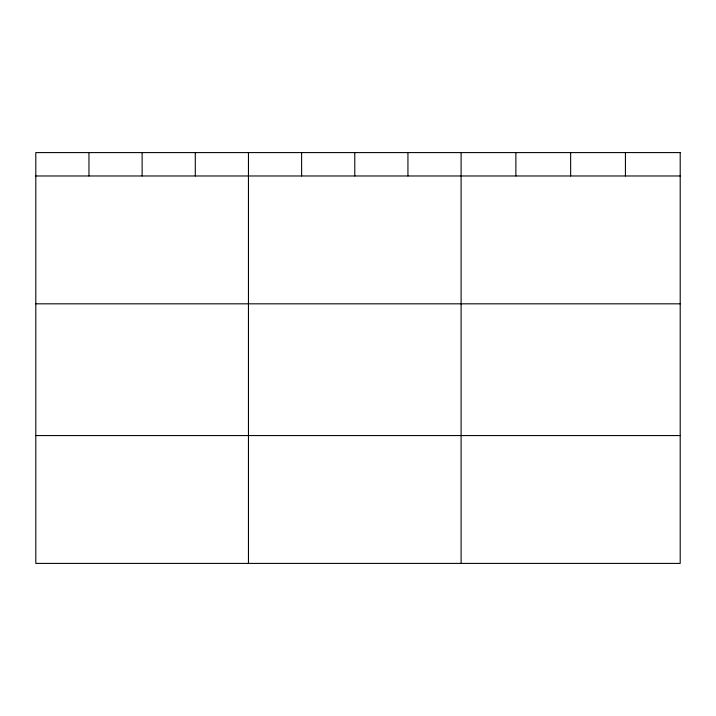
<?xml version="1.0" encoding="UTF-8"?>
<svg xmlns="http://www.w3.org/2000/svg" width="716" height="716" viewBox="0 0 716 716"><rect width="100%" height="100%" fill="white"/><g stroke="black" fill="none" stroke-linecap="round" stroke-linejoin="round"><path stroke-width="1.07" d="M35.8 175.975L680.2 175.975M35.8 303.826L680.2 303.826M35.8 435.561L680.2 435.561M625.426 152.589L625.426 175.975M570.652 152.589L570.652 175.975M515.878 152.589L515.878 175.975M461.104 152.589L461.104 563.411M407.941 152.589L407.941 175.975M354.778 152.589L354.778 175.975M301.615 152.589L301.615 175.975M248.452 152.589L248.452 563.411M195.289 152.589L195.289 175.975M142.126 152.589L142.126 175.975M88.963 152.589L88.963 175.975M680.2 152.589L35.8 152.589L35.8 563.411L680.2 563.411L680.2 152.589"/></g></svg>
